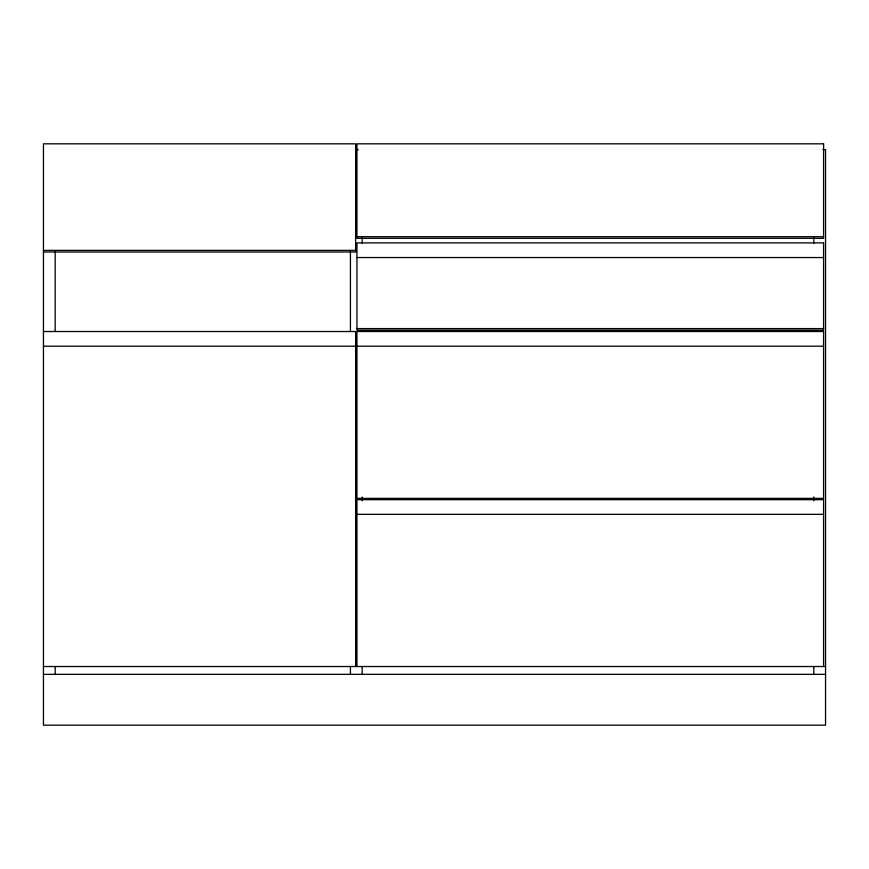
<?xml version="1.0" encoding="UTF-8"?>
<svg xmlns="http://www.w3.org/2000/svg" width="869" height="869" viewBox="0 0 869 869"><rect width="100%" height="100%" fill="white"/><g stroke="black" fill="none" stroke-linecap="round" stroke-linejoin="round"><path stroke-width="1.3" d="M355.638 149.685L358.245 149.685M822.943 149.685L825.55 149.685L825.55 725.18L43.45 725.18L43.45 143.82L355.638 143.82L355.638 252.01L43.45 252.01M356.942 236.694L823.595 236.694M43.45 250.381L355.638 250.381M356.942 257.55L823.595 257.55M356.942 328.591L823.595 328.591M43.45 331.523L355.638 331.523L355.638 666.523M43.45 346.188L355.638 346.188M356.942 346.188L823.595 346.188M356.942 514.339L823.595 514.339M43.45 666.523L825.55 666.523M43.45 674.344L825.55 674.344M823.595 666.523L823.595 499.675L356.942 499.675L356.942 666.523M813.818 237.78L813.818 243.287M813.818 496.959L813.818 500.718M813.818 666.523L813.818 674.572M362.156 237.78L362.156 243.287M362.156 496.959L362.156 500.718M362.156 666.523L362.156 674.572M350.424 251.337L350.424 331.458M350.424 666.523L350.424 674.572M55.181 251.337L55.181 331.458M55.181 666.523L55.181 674.572M823.595 143.82L356.942 143.82L356.942 238.323L823.595 238.323L823.595 143.82M823.595 242.885L356.942 242.885L356.942 330.22L823.595 330.22L823.595 242.885M823.595 331.523L356.942 331.523L356.942 498.371L823.595 498.371L823.595 331.523"/></g></svg>
